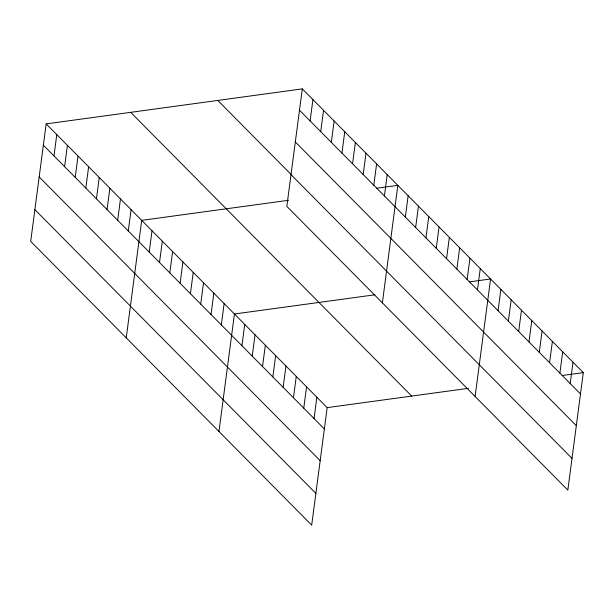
<?xml version="1.0" encoding="UTF-8"?>
<svg xmlns="http://www.w3.org/2000/svg" width="614" height="614" viewBox="0 0 614 614"><rect width="100%" height="100%" fill="white"/><g stroke="black" fill="none" stroke-linecap="round" stroke-linejoin="round"><path stroke-width="0.92" d="M46.165 123.89L30.7 241.379L311.697 525.124L327.17 407.627L46.165 123.89L302.303 88.876L583.3 372.621L567.835 490.11L286.83 206.373L302.303 88.876M53.978 155.933L56.787 134.604M64.593 166.655L67.402 145.326M75.207 177.369L78.016 156.04M85.822 188.091L88.631 166.762M96.436 198.813L99.245 177.484M107.051 209.527L109.86 188.199M117.673 220.249L120.474 198.921M128.288 230.964L131.089 209.643M126.238 337.853L141.711 220.357L288.565 200.287M149.202 252.093L152.011 230.764M159.51 262.493L162.319 241.164M169.809 272.9L172.618 251.571M180.117 283.3L182.918 261.971M190.417 293.707L193.226 272.378M200.717 304.107L203.526 282.778M211.024 314.514L213.833 293.185M221.324 324.913L224.133 303.592M218.968 431.488L234.441 313.992L374.878 294.797M241.931 345.72L244.74 324.399M252.239 356.128L255.048 334.799M262.539 366.535L265.348 345.206M272.846 376.935L275.655 355.606M310.108 120.927L312.917 99.598M283.146 387.342L285.955 366.013M320.723 131.642L323.532 110.32M293.454 397.742L296.255 376.413M331.337 142.364L334.146 121.035M303.753 408.149L306.563 386.82M341.952 153.086L344.761 131.757M314.053 418.548L316.862 397.22M352.566 163.8L355.376 142.471M363.189 174.522L365.99 153.193M373.803 185.244L376.612 163.915M384.418 195.958L387.227 174.629M382.368 302.848L397.841 185.351L376.712 188.237M405.332 217.08L408.141 195.751M415.64 227.487L418.449 206.158M425.939 237.887L428.749 216.565M436.247 248.294L439.056 226.965M446.547 258.701L449.356 237.372M456.854 269.101L459.663 247.772M467.154 279.508L469.963 258.179M477.462 289.908L480.263 268.579M475.106 396.483L490.571 278.986L469.441 281.872M498.069 310.715L500.87 289.386M508.369 321.122L511.178 299.793M518.669 331.522L521.478 310.193M528.976 341.929L531.785 320.6M539.276 352.329L542.085 331.007M549.584 362.736L552.393 341.407M559.884 373.143L562.693 351.814M570.191 383.543L573 362.214M327.17 407.627L468.528 388.309M562.171 375.507L583.3 372.621M299.494 110.205L580.491 393.95M295.311 141.941L576.316 425.679M217.778 100.435L291.42 174.798M291.013 174.637L572.01 458.382M130.69 112.331L411.695 396.076M43.364 145.211L324.361 428.956M39.181 176.947L320.186 460.692M34.875 209.643L315.88 493.387"/></g></svg>
